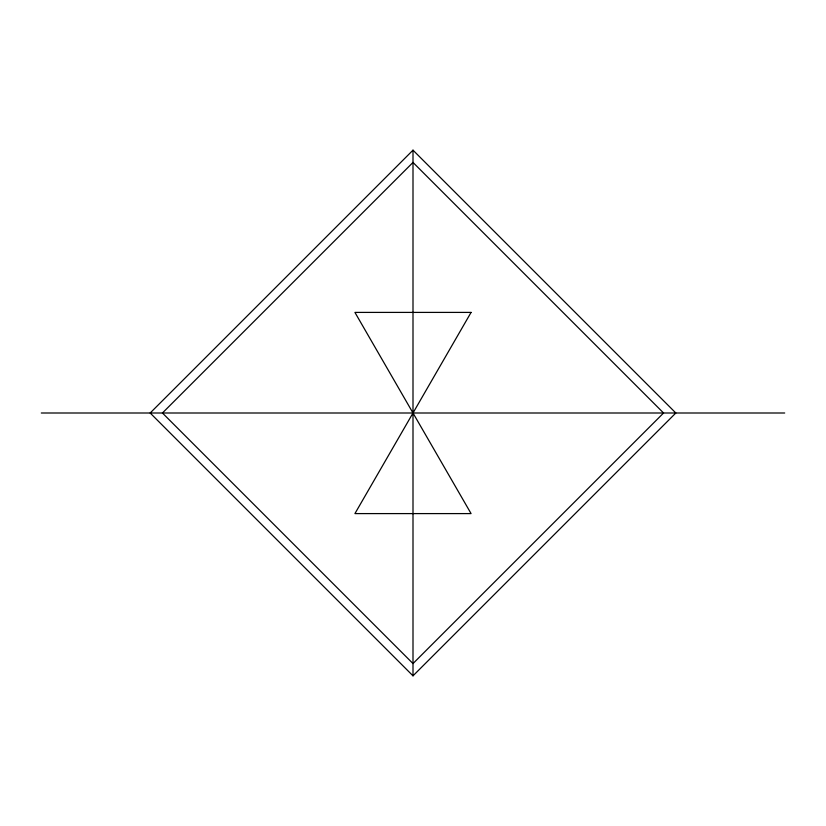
<?xml version="1.0" encoding="UTF-8"?>
<svg xmlns="http://www.w3.org/2000/svg" width="826" height="826" viewBox="0 0 826 826"><rect width="100%" height="100%" fill="white"/><g stroke="black" fill="none" stroke-linecap="round" stroke-linejoin="round"><path stroke-width="1.24" d="M413 150.167L150.167 413L413 675.833L675.833 413L413 150.167L413 675.833M41.3 413L784.7 413M471.078 312.404L354.922 513.596L471.078 513.596L354.922 312.404L471.078 312.404M413 162.433L162.433 413L413 663.567L663.567 413L413 162.433"/></g></svg>
